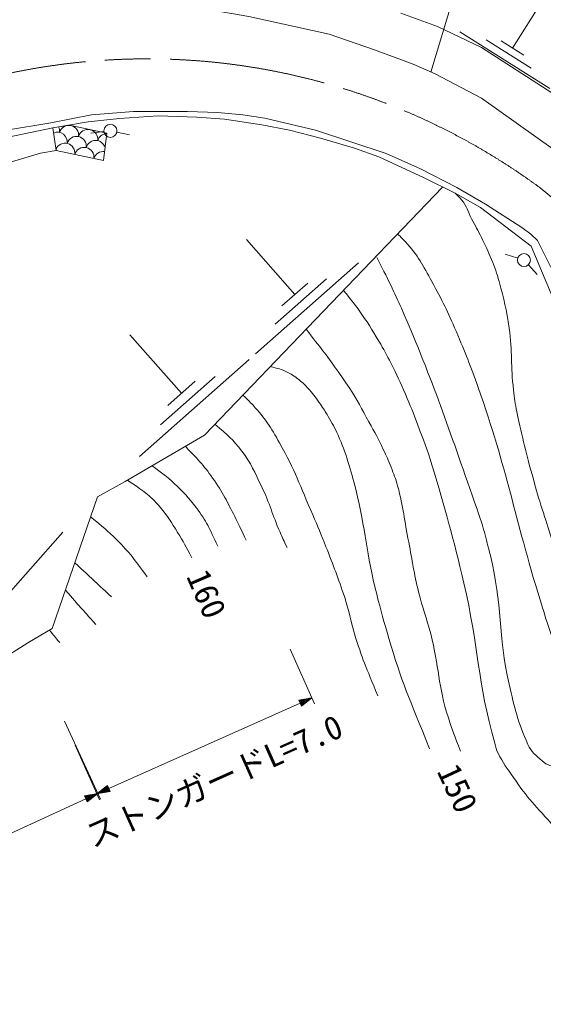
# Model space of a CAD drawing. Units: millimetres, scale not verified. Extents: x 40000 to 680000, y 20000 to 380000.
# Drawn here: x 303160 to 343364, y 237889 to 312633 of the extents above; entities that cross this region are included whole.
import ezdxf
from ezdxf.enums import TextEntityAlignment as Align

# ---------------------------------------------------------------- set-up
doc = ezdxf.new("R2010")
doc.units = ezdxf.units.MM
doc.header["$LTSCALE"] = 1000
doc.linetypes.add('CHAIN', pattern=[18.5, 12, -1.5, 3.5, -1.5])
for name, color, linetype, lineweight in [('M-BGD', 7, 'Continuous', 13), ('M-BMK', 2, 'CHAIN', 13), ('M-STR-HTXT', 7, 'Continuous', 13), ('M-STR-STRC', 7, 'Continuous', 13), ('M-STR-STRD', 7, 'Continuous', 13)]:
    doc.layers.add(name, color=color, linetype=linetype, lineweight=lineweight)
doc.styles.add('ＭＳ ゴシック', font='')
doc.styles.get('ＭＳ ゴシック').set_extended_font_data('MS Gothic')

msp = doc.modelspace()

# ---------------------------------------------------------------- linework, layer by layer
at = {"layer": 'M-BGD'}
for p, q in [((340983, 310444), (343305, 314129)), ((343857, 307346), (336949, 311700)), ((342420, 308895), (338966, 311072)), ((341847, 309900), (340120, 310989)), ((302294, 303624), (305711, 304324)), ((309634, 304041), (308641, 303929)), ((309598, 301816), (309858, 303907)), ((310620, 303995), (311599, 303789)), ((309598, 301816), (305978, 302595)), ((324285, 291545), (320566, 295755)), ((341386, 294340), (340429, 294631)), ((329161, 293979), (321268, 287006)), ((342205, 293829), (342886, 293097)), ((326723, 292762), (322776, 289275)), ((325272, 292417), (323298, 290673)), ((315582, 283978), (311619, 288463)), ((320777, 286571), (312368, 279142)), ((318179, 285275), (313975, 281560)), ((316633, 284907), (314530, 283049)), ((306490, 273331), (295795, 261252))]:
    msp.add_line(p, q, dxfattribs=at)
for points in [[(332428, 313112), (335222, 312096), (338608, 310487), (346736, 305238), (363924, 290421), (369173, 286188), (370866, 284918), (372475, 283817), (376285, 281616), (381534, 279330), (386699, 277298), (389070, 276536), (392118, 275774), (395504, 275096), (399738, 274419), (402701, 274165), (407442, 273996), (426154, 274250)], [(302173, 304147), (305554, 304710), (308693, 305332), (311910, 305586), (316059, 305586), (318345, 305501), (320292, 305332), (321985, 305078), (325880, 304147), (331299, 302369), (333923, 301183), (336717, 299744), (338919, 298474), (341713, 296696), (342390, 296188), (342898, 295680), (343914, 293648)], [(305711, 304324), (308436, 304794), (310833, 305043), (313801, 305238), (316764, 305153), (318881, 304984), (321760, 304560), (323876, 304137), (326247, 303544), (328872, 302782), (330734, 302105), (334206, 300496), (336576, 299311), (338524, 298210), (342418, 295247), (343942, 291606), (344789, 290675), (353171, 283394), (360198, 278229), (363839, 275858)], [(305711, 304324), (305978, 302595), (304776, 302377), (299857, 300928), (294557, 298961), (288655, 295737), (289147, 294535), (279010, 288223), (266769, 279452), (258681, 272867), (250484, 268141), (241550, 264288), (235347, 262293), (226604, 260189), (226143, 262593)], [(305711, 304324), (306989, 304544), (309858, 303907)], [(303810, 264852), (305673, 265952), (309144, 276028), (311261, 277213), (317357, 280769), (335615, 299792)], [(272210, 255490), (282866, 256132), (293440, 258290), (303810, 264852)]]:
    msp.add_lwpolyline(points, dxfattribs=at)
for centre in [(310131, 304098), (341864, 294195)]:
    msp.add_circle(centre, 500, dxfattribs=at)
for centre, start, end in [((305482, 304081), 351.81082, 25.24966), ((306949, 303765), 351.81082, 163.91109), ((307829, 304292), 162.58999, 163.91109), ((306363, 304607), 351.81082, 353.13337), ((306068, 303239), 351.81082, 113.2532), ((307535, 302923), 351.81082, 163.91109), ((308415, 303450), 351.81082, 163.91109), ((307829, 304292), 351.81082, 352.34973), ((309296, 303977), 163.37272, 163.91109), ((309882, 303135), 92.02208, 163.91109), ((306654, 302397), 351.81082, 156.89021), ((308121, 302081), 351.81082, 163.91109), ((309001, 302608), 16.33086, 163.91109), ((309587, 301766), 82.57297, 163.91109)]:
    msp.add_arc(centre, 752, start, end, dxfattribs=at)
for points, knots in [([(273415, 307185), (273853, 307169), (273983, 307171), (274346, 307185), (274912, 307207), (275230, 307244), (275786, 307354), (277191, 307634), (277941, 307972), (279257, 308540), (281325, 309431), (282275, 310340), (284252, 311418), (286135, 312445), (287217, 312973), (289163, 313874), (291705, 315050), (293306, 315330), (295767, 316668), (297976, 317868), (298909, 319022), (301016, 320393), (302024, 321049), (302577, 321442), (303641, 322002), (304218, 322305), (304554, 322453), (305165, 322679), (306406, 323139), (307154, 323275), (308467, 323441), (309123, 323524), (309500, 323483), (310160, 323441), (310693, 323407), (310996, 323396), (311515, 323272), (312471, 323042), (313001, 322855), (313886, 322425), (315058, 321856), (315462, 321455), (316595, 320478)], [0, 0, 0, 0, 1, 1, 1, 2, 2, 2, 3, 3, 3, 4, 4, 4, 5, 5, 5, 6, 6, 6, 7, 7, 7, 8, 8, 8, 9, 9, 9, 10, 10, 10, 11, 11, 11, 12, 12, 12, 13, 13, 13, 14, 14, 14, 14]), ([(336576, 299311), (336823, 299107), (336901, 299016), (337084, 298803), (337500, 298321), (337549, 297926), (337846, 297364), (338144, 296801), (338329, 296496), (338608, 295924), (338927, 295273), (339095, 294902), (339370, 294231), (339636, 293583), (339776, 293213), (339963, 292538), (340341, 291168), (340521, 290387), (340725, 288982), (340992, 287144), (340837, 286083), (341064, 284240), (341145, 283577), (341175, 283201), (341318, 282547), (341759, 280517), (342026, 279382), (342588, 277382), (342840, 276486), (342979, 275982), (343265, 275096), (343786, 273483), (344039, 272563), (344670, 270990), (345320, 269369), (345603, 268818), (346557, 266938)], [0, 0, 0, 0, 1, 1, 1, 2, 2, 2, 3, 3, 3, 4, 4, 4, 5, 5, 5, 6, 6, 6, 7, 7, 7, 8, 8, 8, 9, 9, 9, 10, 10, 10, 11, 11, 11, 12, 12, 12, 12]), ([(332174, 296178), (332462, 295924), (332542, 295824), (332766, 295586), (333747, 294544), (334111, 293792), (334798, 292538), (335595, 291085), (336013, 290252), (336661, 288728), (337370, 287060), (337749, 286117), (338354, 284410), (340565, 278176), (341151, 274476), (343096, 268154), (343382, 267224), (343540, 266702), (343858, 265783), (344008, 265348), (344054, 265083), (344281, 264682), (344552, 264203), (344706, 263932), (345043, 263497), (345123, 263394), (345149, 263356), (345252, 263236)], [0, 0, 0, 0, 1, 1, 1, 2, 2, 2, 3, 3, 3, 4, 4, 4, 5, 5, 5, 6, 6, 6, 7, 7, 7, 8, 8, 8, 9, 9, 9, 9]), ([(330565, 294400), (331191, 293184), (331362, 292864), (331835, 291860), (332176, 291137), (332367, 290732), (332682, 289998), (335132, 284285), (336199, 280957), (338270, 275096), (338751, 273734), (338940, 272943), (339286, 271540), (340217, 267761), (339871, 265477), (340731, 261681), (341148, 259839), (341381, 258781), (342164, 257062), (342436, 256465), (342776, 256230), (343265, 255792), (343464, 255615), (343599, 255520), (343858, 255454), (344102, 255391), (344234, 255408), (344504, 255448)], [0, 0, 0, 0, 1, 1, 1, 2, 2, 2, 3, 3, 3, 4, 4, 4, 5, 5, 5, 6, 6, 6, 7, 7, 7, 8, 8, 8, 9, 9, 9, 9]), ([(328025, 291860), (328607, 291154), (328767, 290946), (329210, 290336), (329858, 289446), (330165, 288908), (330734, 287966), (331125, 287320), (331322, 286944), (331666, 286272), (332131, 285364), (332355, 284836), (332766, 283902), (333155, 283019), (333360, 282519), (333698, 281616), (334151, 280401), (334422, 279724), (334798, 278483), (335864, 274975), (336413, 272992), (337254, 269424), (338374, 264670), (338291, 261845), (339624, 257147), (339710, 256845), (339739, 256666), (339878, 256385), (340261, 255612), (340578, 255235), (341064, 254522), (342164, 252906), (342687, 252414), (344255, 250666)], [0, 0, 0, 0, 1, 1, 1, 2, 2, 2, 3, 3, 3, 4, 4, 4, 5, 5, 5, 6, 6, 6, 7, 7, 7, 8, 8, 8, 9, 9, 9, 10, 10, 10, 11, 11, 11, 11]), ([(325146, 288897), (326307, 287408), (326634, 287019), (327517, 285764), (327886, 285239), (328099, 284949), (328448, 284410), (329093, 283415), (329400, 282823), (329972, 281785), (330422, 280969), (330673, 280510), (331073, 279668), (331321, 279147), (331456, 278852), (331666, 278314), (331883, 277758), (332015, 277449), (332174, 276874), (332630, 275217), (332686, 274242), (333020, 272556), (333316, 271068), (333414, 270219), (333782, 268746), (334100, 267477), (334385, 266795), (334714, 265529), (335359, 263043), (335266, 261534), (336068, 259094), (336398, 258090), (336511, 257718), (337000, 256554)], [0, 0, 0, 0, 1, 1, 1, 2, 2, 2, 3, 3, 3, 4, 4, 4, 5, 5, 5, 6, 6, 6, 7, 7, 7, 8, 8, 8, 9, 9, 9, 10, 10, 10, 11, 11, 11, 11]), ([(322397, 286020), (323000, 285881), (323226, 285836), (323707, 285595), (324133, 285381), (324352, 285218), (324723, 284918), (325014, 284682), (325151, 284519), (325400, 284240), (325762, 283836), (325931, 283581), (326247, 283140), (326498, 282789), (326623, 282581), (326840, 282208), (327159, 281658), (327345, 281351), (327602, 280769), (327944, 279993), (328112, 279547), (328364, 278737), (328618, 277917), (328750, 277454), (328956, 276620), (329726, 273510), (329774, 271682), (330565, 268577), (330904, 267248), (331107, 266506), (331496, 265190), (332497, 261809), (333032, 260700), (334629, 256724)], [0, 0, 0, 0, 1, 1, 1, 2, 2, 2, 3, 3, 3, 4, 4, 4, 5, 5, 5, 6, 6, 6, 7, 7, 7, 8, 8, 8, 9, 9, 9, 10, 10, 10, 11, 11, 11, 11]), ([(320320, 283817), (320692, 283484), (320794, 283362), (321082, 283055), (322024, 282051), (322431, 281371), (323114, 280176), (324289, 278121), (324694, 276837), (325654, 274673), (326076, 273724), (326286, 273182), (326670, 272218), (327270, 270711), (327596, 269861), (328110, 268323), (328468, 267250), (328543, 266611), (328872, 265529), (329446, 263636), (329741, 263008), (330650, 260788)], [0, 0, 0, 0, 1, 1, 1, 2, 2, 2, 3, 3, 3, 4, 4, 4, 5, 5, 5, 6, 6, 6, 7, 7, 7, 7]), ([(318157, 281602), (319157, 280764), (319521, 280448), (320213, 279549), (320950, 278591), (321187, 277932), (321724, 276850), (322384, 275522), (322547, 274687), (323149, 273332), (323356, 272866), (323421, 272712), (323689, 272145)], [0, 0, 0, 0, 1, 1, 1, 2, 2, 2, 3, 3, 3, 4, 4, 4, 4]), ([(315888, 279912), (316986, 278769), (317353, 278390), (318119, 277282), (318878, 276187), (319180, 275492), (319782, 274303), (320095, 273684), (320200, 273478), (320559, 272706)], [0, 0, 0, 0, 1, 1, 1, 2, 2, 2, 3, 3, 3, 3]), ([(313332, 278421), (314153, 277834), (314408, 277641), (315033, 277066), (315753, 276403), (316123, 275989), (316716, 275210), (317519, 274156), (317719, 273651), (318379, 272253)], [0, 0, 0, 0, 1, 1, 1, 2, 2, 2, 3, 3, 3, 3]), ([(311447, 277322), (312650, 276489), (313128, 276210), (313953, 275242), (314552, 274541), (314804, 274082), (315292, 273300), (315753, 272559), (315896, 272293), (316393, 271357)], [0, 0, 0, 0, 1, 1, 1, 2, 2, 2, 3, 3, 3, 3]), ([(308619, 274503), (309593, 273733), (309887, 273474), (310629, 272738), (311646, 271730), (311947, 271277), (312960, 269911)], [0, 0, 0, 0, 1, 1, 1, 2, 2, 2, 2])]:
    msp.add_open_spline(points, degree=3, knots=knots, dxfattribs=at)
for points in [[(307407, 270986), (308813, 269682), (308813, 269682), (310219, 268378)], [(306680, 268874), (307845, 267568), (307845, 267568), (309010, 266263)], [(305451, 265821), (305849, 265351), (305849, 265351), (306247, 264881)]]:
    msp.add_open_spline(points, degree=3, dxfattribs=at)
at = {"layer": 'M-BMK'}
msp.add_line((343096, 299734), (352752, 291733), dxfattribs=at)
msp.add_arc((312944, 258672), 50944, 53.71044, 118.25809, dxfattribs=at)
at = {"layer": 'M-STR-HTXT'}
for p, q in [((323933, 264367), (325799, 260182)), ((310013, 253688), (324682, 260231)), ((325596, 260638), (324580, 260459)), ((324580, 260459), (324784, 260003)), ((324783, 260495), (324601, 260414)), ((324621, 260368), (324986, 260531)), ((325189, 260567), (324642, 260322)), ((324662, 260277), (325393, 260603)), ((325596, 260638), (324682, 260231)), ((324703, 260185), (325433, 260511)), ((325271, 260384), (324723, 260140)), ((324743, 260094), (325109, 260257)), ((324946, 260130), (324764, 260048)), ((325596, 260638), (324784, 260003)), ((306622, 258836), (309367, 252852)), ((307437, 257009), (309304, 252824)), ((309100, 253281), (309911, 253916)), ((309100, 253281), (310013, 253688)), ((309100, 253281), (310115, 253460)), ((309993, 253734), (309262, 253408)), ((310034, 253642), (309303, 253317)), ((309424, 253535), (309972, 253779)), ((309506, 253352), (310054, 253597)), ((309952, 253825), (309587, 253662)), ((310074, 253551), (309709, 253388)), ((309749, 253789), (309932, 253871)), ((310115, 253460), (309911, 253916)), ((309912, 253424), (310095, 253505)), ((239471, 221338), (308250, 252890)), ((309159, 253307), (308145, 253117)), ((308145, 253117), (308354, 252663)), ((308348, 253155), (308166, 253072)), ((308187, 253026), (308551, 253193)), ((308753, 253231), (308208, 252981)), ((308229, 252935), (308956, 253269)), ((309159, 253307), (308250, 252890)), ((308270, 252845), (308998, 253178)), ((308837, 253049), (308291, 252799)), ((308312, 252754), (308676, 252920)), ((308515, 252792), (308333, 252708)), ((309159, 253307), (308354, 252663))]:
    msp.add_line(p, q, dxfattribs=at)
at = {"layer": 'M-STR-STRC'}
msp.add_line((339968, 326110), (334723, 308603), dxfattribs=at)
at = {"layer": 'M-STR-STRD'}
msp.add_lwpolyline([(303048, 314720), (307112, 315398), (310838, 314805), (314224, 313874), (316087, 313450), (317357, 313450), (320744, 312858), (326924, 311503), (330396, 310318), (333359, 309217), (335052, 308455), (338608, 306592), (344112, 302698), (351562, 297025), (367649, 283478), (370528, 281531), (376116, 278822), (381450, 276451), (386191, 274758), (389324, 273911), (393642, 272895), (398129, 272133), (401854, 271625), (405749, 271371)], dxfattribs=at)

# ---------------------------------------------------------------- texts
at = {"layer": 'M-BGD', "style": 'ＭＳ ゴシック'}
for s, rotation, p in [('160', 293.499, (315426, 269730)), ('150', 294.986, (334655, 254775))]:
    msp.add_text(s, height=1833, rotation=rotation, dxfattribs=at).set_placement(p, align=Align.BOTTOM_LEFT)
at = {"layer": 'M-STR-HTXT', "style": 'ＭＳ ゴシック'}
msp.add_text('ストンガードL=7.0', height=1833, rotation=24.039, dxfattribs=at).set_placement((318679, 252912), align=Align.BOTTOM_CENTER)

doc.saveas('drawing.dxf')
